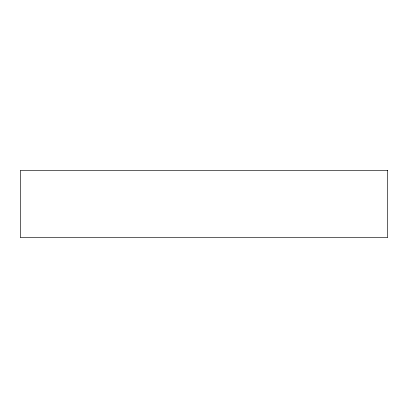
<?xml version="1.0" encoding="UTF-8"?>
<svg xmlns="http://www.w3.org/2000/svg" width="408" height="408" viewBox="0 0 408 408"><rect width="100%" height="100%" fill="white"/><g stroke="black" fill="none" stroke-linecap="round" stroke-linejoin="round"><path stroke-width="0.61" d="M387.6 170.315L20.4 170.315L20.4 237.686L387.6 237.686L387.6 170.315"/></g></svg>
